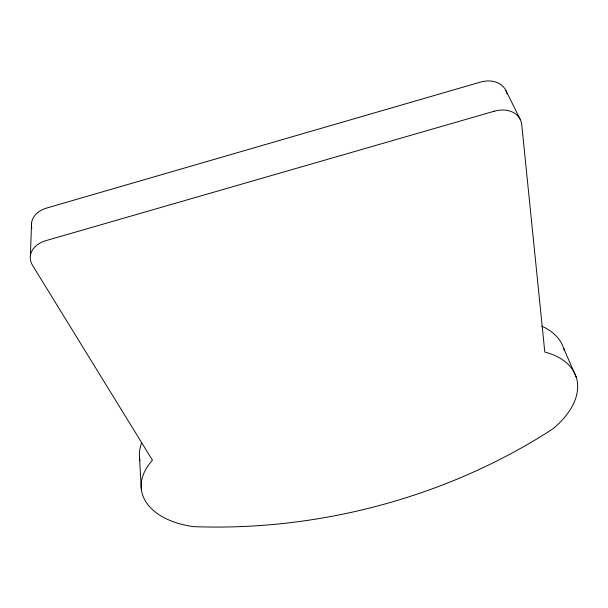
<?xml version="1.0" encoding="UTF-8"?>
<svg xmlns="http://www.w3.org/2000/svg" width="608" height="608" viewBox="0 0 608 608"><rect width="100%" height="100%" fill="white"/><g stroke="black" fill="none" stroke-linecap="round" stroke-linejoin="round"><path stroke-width="0.91" d="M30.4 255.71L31.563 222.992M505.955 90.653L520.364 119.708M563.768 348.536L576.247 377.264M31.844 228.114L31.783 227.947A25.285 18.848 4.4 0 1 46.634 208.065L480.388 82.118A25.68 19.828 -29.8 0 1 507.087 93.966M139.528 458.014L141.314 489.052M541.781 326.169A81.746 50.297 -18.9 0 1 564.277 350.299M139.939 460.666A80.461 49.035 -7.8 0 1 141.474 443.384M494.129 111.256L45.942 240.639A26.076 18.916 3.3 0 0 32.612 265.468L152.448 460.203A82.445 48.473 -8 0 0 193.329 526.627A496.987 388.618 -11.8 0 0 552.604 429.05A83.79 49.75 -18.6 0 0 544.798 352.047L521.763 124.8A26.509 19.92 -28.6 0 0 494.129 111.256"/></g></svg>
